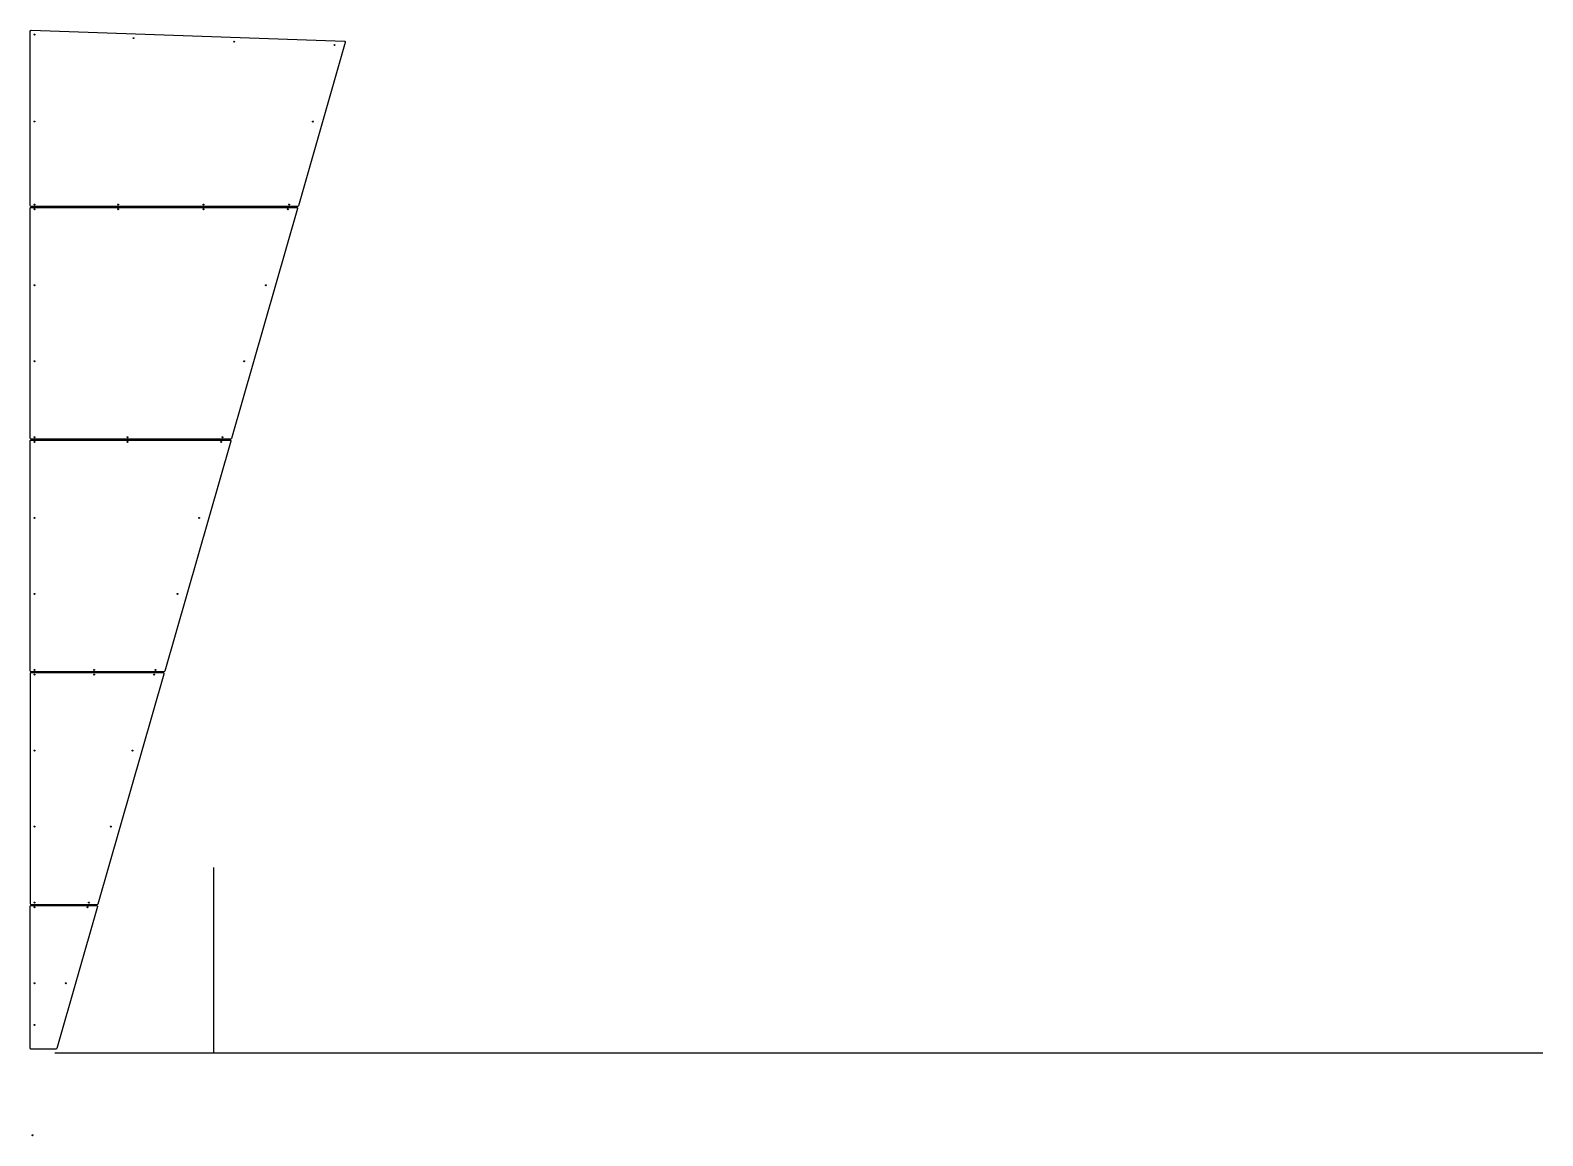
# Model space of a CAD drawing. Header units: millimetres. Extents: x 10 to 8168, y -448 to 5515.
import ezdxf

# ---------------------------------------------------------------- set-up
doc = ezdxf.new("R2010")
doc.units = ezdxf.units.MM
doc.layers.get('0').update_dxf_attribs({"linetype": 'CONTINUOUS'})

msp = doc.modelspace()

# ---------------------------------------------------------------- linework, layer by layer
for p, q in [((1000, 0), (1000, 1000)), ((142.2, 0), (6200, 0)), ((146, 0), (8167.7, 0))]:
    msp.add_line(p, q)
for points in [[(1456, 4568.6, -0.334596), (1451.2, 4565), (15, 4565, -0.414212), (10, 4570), (10, 5510.2, -0.424475), (15.2, 5515.2), (1704.1, 5456.2, -0.487733), (1708.7, 5449.8)], [(1446.9, 4560, -0.49858), (1451.7, 4553.6), (1096.2, 3313.6, -0.334596), (1091.4, 3310), (15, 3310, -0.414212), (10, 3315), (10, 4555, -0.414215), (15, 4560)], [(731.5, 2055), (15, 2055, -0.414212), (10, 2060), (10, 3300, -0.414215), (15, 3305), (1087.1, 3305, -0.49858), (1091.9, 3298.6), (736.3, 2058.6, -0.334596)], [(727.2, 2050), (15, 2050, 0.414215), (10, 2045), (10, 805, 0.414212), (15, 800), (371.6, 800, 0.334596), (376.4, 803.6), (732, 2043.6, 0.49858)], [(372.1, 788.6), (152.8, 23.6, -0.334595), (148, 20), (15, 20, -0.414214), (10, 25), (10, 790, -0.414215), (15, 795), (367.3, 795, -0.49858)]]:
    msp.add_lwpolyline(points, format="xyb", close=True)
for centre in [(32.5, 5491.6), (567.5, 5472.6), (1109.5, 5453.8), (1650.2, 5435.8), (32.5, 5023.1), (1534.5, 5022.9), (32.5, 4575), (483.5, 4575), (944.5, 4575), (1406, 4575.1), (32.5, 4550), (483.5, 4550), (944.5, 4550), (1398.8, 4550.1), (32.5, 4140), (1281.3, 4139.8), (32.5, 3730), (1163.9, 3730), (32.5, 3320), (32.5, 3295), (534.1, 3320), (534.1, 3295), (1038.9, 3295), (1046.1, 3320), (32.5, 2885), (921.2, 2885), (32.5, 2475), (803.8, 2475), (32.5, 2065), (32.5, 2040), (354.3, 2065), (354.3, 2040), (679.1, 2039.9), (686.3, 2065), (32.5, 1630), (561.6, 1629.9), (32.5, 1220), (443.9, 1220), (32.5, 810), (32.5, 785), (319.2, 784.9), (326.3, 809.8), (32.5, 375), (201.6, 374.9), (32.5, 150), (22.5, -445)]:
    msp.add_circle(centre, 2.5)
for centre, start, end in [((10, 5510.4), 88, 90.26097), ((10, 4570), 269.78372, 269.99976), ((10, 4555), 89.99976, 90.21556)]:
    msp.add_arc(centre, 5, start, end)

doc.saveas('drawing.dxf')
